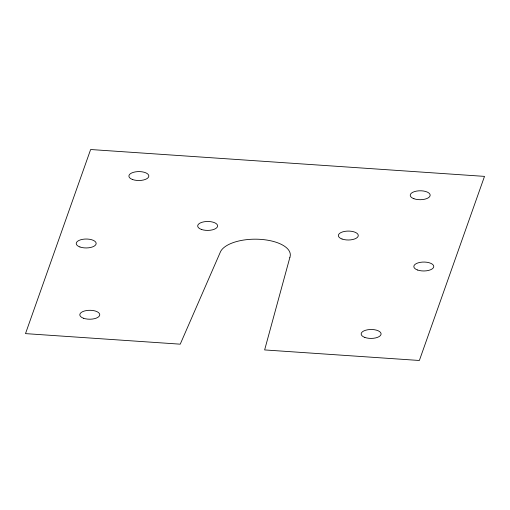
<?xml version="1.0" encoding="UTF-8"?>
<svg xmlns="http://www.w3.org/2000/svg" width="510" height="510" viewBox="0 0 510 510"><rect width="100%" height="100%" fill="white"/><g stroke="black" fill="none" stroke-linecap="round" stroke-linejoin="round"><path stroke-width="0.76" d="M289.884 257.378L264.633 349.93L419.367 360.481L484.5 176.383L90.633 149.519L25.5 333.617L180.234 344.173L220.116 252.622A35.324 15.816 -0.2 0 1 260.534 239.362A35.324 15.816 -0.2 0 1 289.884 257.378M364.854 337.435A9.97 4.462 -0.2 0 0 380.976 334.617A9.97 4.462 -0.2 0 0 367.557 329.791A9.97 4.462 -0.2 0 0 364.854 337.435M83.519 318.246A9.97 4.462 -0.2 0 0 99.641 315.429A9.97 4.462 -0.2 0 0 86.228 310.596A9.97 4.462 -0.2 0 0 83.519 318.246M79.923 246.974A9.97 4.462 -0.2 0 0 96.046 244.156A9.97 4.462 -0.2 0 0 82.626 239.33A9.97 4.462 -0.2 0 0 79.923 246.974M132.594 179.539A9.97 4.462 -0.2 0 0 148.716 176.721A9.97 4.462 -0.2 0 0 135.297 171.895A9.97 4.462 -0.2 0 0 132.594 179.539M413.929 198.728A9.97 4.462 -0.2 0 0 430.051 195.916A9.97 4.462 -0.2 0 0 416.632 191.084A9.97 4.462 -0.2 0 0 413.929 198.728M417.524 270A9.97 4.462 -0.2 0 0 433.647 267.183A9.97 4.462 -0.2 0 0 420.227 262.357A9.97 4.462 -0.2 0 0 417.524 270M342.044 239.024A9.97 4.462 -0.2 0 0 358.167 236.206A9.97 4.462 -0.2 0 0 344.754 231.381A9.97 4.462 -0.2 0 0 342.044 239.024M201.38 229.43A9.97 4.462 -0.2 0 0 217.502 226.612A9.97 4.462 -0.2 0 0 204.083 221.786A9.97 4.462 -0.2 0 0 201.38 229.43"/></g></svg>
